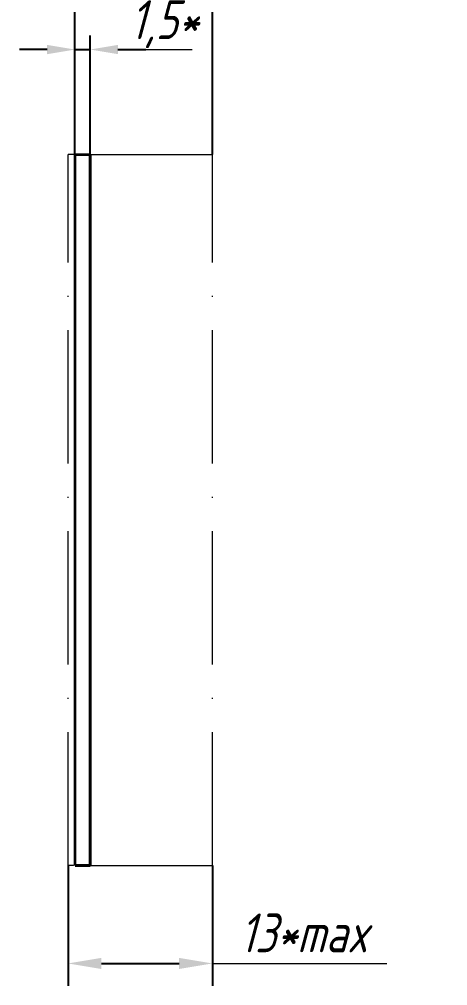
# Model space of a CAD drawing. Extents: x 3177 to 3597, y 105 to 402.
# Drawn here: x 3367.3 to 3405.9, y 271.4 to 358.4 of the extents above; entities that cross this region are included whole.
import ezdxf

# ---------------------------------------------------------------- set-up
doc = ezdxf.new("R2010")
doc.units = 0
doc.header["$MEASUREMENT"] = 0
doc.linetypes.add('ACAD_ISO10W100', pattern=[18, 12, -3, 0, -3])
doc.layers.get('0').update_dxf_attribs({"linetype": 'CONTINUOUS'})
doc.layers.add('KeepOutLayer', color=6, linetype='CONTINUOUS')
doc.layers.add('тонкая', color=7, linetype='CONTINUOUS', lineweight=20)
doc.styles.add('ЕСКД', font='eskd15.shx', dxfattribs={"width": 0.8})
doc.styles.add('стиль1', font='romans.shx', dxfattribs={"width": 0.75, "oblique": 15, "height": 3.5})
doc.dimstyles.new('ISO-25', dxfattribs={"dimtxt": 2.5, "dimasz": 2.5, "dimexe": 1.25, "dimexo": 0.625, "dimtad": 1, "dimtxsty": 'Standard', "dimcen": 2.5, "dimadec": 0, "dimazin": 0, "dimtfac": 1, "dimtmove": 0, "dimatfit": 3, "dimfxl": 1, "dimarcsym": 0})
doc.dimstyles.new('ЕСКД', dxfattribs={"dimtxt": 3.5, "dimasz": 3, "dimexe": 2, "dimexo": 0, "dimgap": 1, "dimtad": 1, "dimtoh": 1, "dimtxsty": 'ЕСКД', "dimcen": 0, "dimazin": 2, "dimtfac": 1, "dimtmove": 1, "dimatfit": 3, "dimfxl": 1, "dimarcsym": 0})

# ---------------------------------------------------------------- blocks, each defined once
blk = doc.blocks.new('*D470')
at = {"color": 0, "lineweight": -2, "transparency": 16777216}
for p, q in [((3372.318, 345.741), (3372.318, 356.934)), ((3373.691, 345.618), (3373.691, 356.934)), ((3369.818, 355.684), (3367.318, 355.684)), ((3372.318, 355.684), (3373.691, 355.684)), ((3376.191, 355.684), (3378.691, 355.684))]:
    blk.add_line(p, q, dxfattribs=at)
at = {"color": 0, "lineweight": 9, "transparency": 16777216}
for points in [[(3369.818, 356.101), (3369.818, 355.267), (3372.318, 355.684)], [(3376.191, 356.101), (3376.191, 355.267), (3373.691, 355.684)]]:
    blk.add_solid(points, dxfattribs=at)
at = {"color": 0, "transparency": 16777216, "insert": (3380.355, 357.967), "char_height": 3.5, "attachment_point": 5, "style": 'стиль1'}
blk.add_mtext('1,5*', dxfattribs=at)
blk = doc.blocks.new('*D471')
at = {"layer": 'тонкая', "color": 0, "lineweight": -2, "transparency": 16777216}
for p, q in [((3371.697, 282.225), (3371.697, 271.412)), ((3384.691, 282.225), (3384.691, 271.412)), ((3374.697, 273.412), (3381.691, 273.412))]:
    blk.add_line(p, q, dxfattribs=at)
at = {"layer": 'тонкая', "color": 0, "lineweight": 9, "transparency": 16777216}
for points in [[(3374.697, 273.912), (3374.697, 272.912), (3371.697, 273.412)], [(3381.691, 273.912), (3381.691, 272.912), (3384.691, 273.412)]]:
    blk.add_solid(points, dxfattribs=at)
at = {"layer": 'тонкая', "color": 0, "lineweight": 9, "transparency": 16777216, "insert": (3392.905, 276.162), "char_height": 3.5, "attachment_point": 5, "style": 'стиль1'}
blk.add_mtext('13*max', dxfattribs=at)
blk = doc.blocks.new('*D472')
at = {"layer": 'тонкая', "color": 0, "lineweight": -2, "transparency": 16777216}
for p, q in [((3372.318, 346.225), (3372.318, 367.645)), ((3384.691, 346.225), (3384.691, 367.645)), ((3375.318, 365.645), (3381.691, 365.645))]:
    blk.add_line(p, q, dxfattribs=at)
at = {"layer": 'тонкая', "color": 0, "lineweight": 9, "transparency": 16777216}
for points in [[(3375.318, 366.145), (3375.318, 365.145), (3372.318, 365.645)], [(3381.691, 366.145), (3381.691, 365.145), (3384.691, 365.645)]]:
    blk.add_solid(points, dxfattribs=at)
at = {"layer": 'тонкая', "color": 0, "lineweight": 9, "transparency": 16777216, "insert": (3395.355, 368.767), "char_height": 3.5, "attachment_point": 5, "style": 'стиль1'}
blk.add_mtext('12,5*max', dxfattribs=at)

msp = doc.modelspace()

# ---------------------------------------------------------------- linework, layer by layer
at = {"layer": 'KeepOutLayer', "const_width": 0.254}
for points in [[(3372.318, 282.225), (3372.318, 346.225)], [(3372.318, 346.225), (3373.691, 346.225)], [(3373.691, 282.225), (3373.691, 346.225)], [(3372.318, 282.225), (3373.691, 282.225)]]:
    msp.add_lwpolyline(points, dxfattribs=at)
at = {"layer": 'тонкая', "lineweight": 9}
for p, q in [((3377.441, 355.684), (3382.855, 355.684)), ((3372.197, 346.225), (3371.697, 346.225)), ((3373.691, 346.225), (3384.691, 346.225)), ((3372.197, 282.225), (3371.697, 282.225)), ((3373.691, 282.225), (3384.691, 282.225)), ((3384.691, 273.412), (3400.382, 273.412))]:
    msp.add_line(p, q, dxfattribs=at)
at = {"layer": 'тонкая', "linetype": 'ACAD_ISO10W100', "lineweight": 9}
for p, q in [((3371.697, 282.225), (3371.697, 346.225)), ((3384.691, 282.225), (3384.691, 346.225))]:
    msp.add_line(p, q, dxfattribs=at)

# ---------------------------------------------------------------- dimensions: what is measured, and where the dimension line sits
dim = msp.add_linear_dim(base=(3373.691, 355.684), p1=(3372.318, 345.116), p2=(3373.691, 344.993), text='1,5*', dimstyle='ISO-25', override={"dimgap": 0.2, "dimtxsty": 'стиль1', "dimtmove": 1})
dim.commit()
dim.dimension.update_dxf_attribs({"geometry": '*D470', "text_midpoint": (3380.355, 355.684), "dimtype": 160})
at = {"layer": 'тонкая', "lineweight": 9}
for base, p1, p2, text, picture, middle in [((3384.691, 365.645), (3372.318, 346.225), (3384.691, 346.225), '12,5*max', '*D472', (3395.355, 365.684)), ((3384.691, 273.412), (3371.697, 282.225), (3384.691, 282.225), '13*max', '*D471', (3392.905, 273.412))]:
    dim = msp.add_linear_dim(base=base, p1=p1, p2=p2, text=text, dimstyle='ЕСКД', override={"dimtxsty": 'стиль1'}, dxfattribs=at)
    dim.commit()
    dim.dimension.update_dxf_attribs({"geometry": picture, "text_midpoint": middle, "dimtype": 160})

doc.saveas('drawing.dxf')
